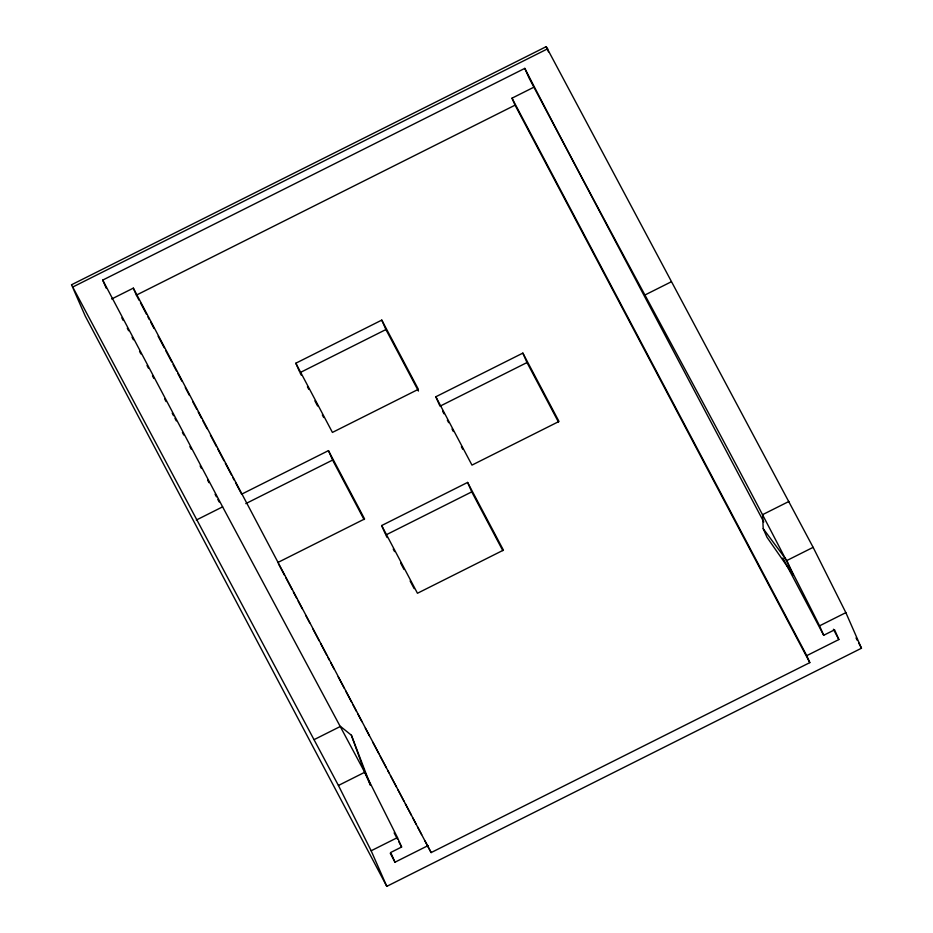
<?xml version="1.0" encoding="UTF-8"?>
<svg xmlns="http://www.w3.org/2000/svg" width="933" height="933" viewBox="0 0 933 933"><rect width="100%" height="100%" fill="white"/><g stroke="black" fill="none" stroke-linecap="round" stroke-linejoin="round"><path stroke-width="1.4" d="M71.526 284.775L546.213 46.65L813.133 547.344L845.858 612.643L861.474 648.225L386.787 886.35L85.253 316.065L71.526 284.775L338.434 785.469L371.159 850.768L386.787 886.35M73.031 286.886L547.718 48.773M106.339 288.355L102.723 280.098L524.812 68.366C620.783 255.385 725.396 437.892 819.559 625.845L823.699 635.28L834.592 629.822L838.86 639.537L806.753 655.654L809.809 662.628L431.139 852.587L425.028 841.03M111.692 298.98L133.326 288.134L431.139 852.587M809.809 662.628L515.063 105.161L512.007 98.175L533.839 87.224M139.099 300.251L136.393 295.108L515.063 105.161M295.831 363.217L381.784 320.101L418.369 389.306L332.428 432.422L295.831 363.217L299.458 371.474M381.784 320.101L385.924 329.547L299.971 372.664L301.336 375.218M277.777 562.529L364.593 518.97L328.463 450.627L241.635 494.175L235.524 482.618M435.828 396.77L522.865 353.106L558.995 421.459L471.97 465.112L435.828 396.77L439.455 405.027M196.303 520.054L222.614 506.852L364.733 772.267L397.47 837.577L401.61 847.012L390.717 852.482L394.986 862.197L428.072 845.601M644.691 295.12L671.002 281.929M245.787 503.622L332.603 460.062L328.463 450.627M439.979 406.205L527.005 362.552L522.865 353.106M381.655 525.547L467.608 482.431L503.412 550.143L417.459 593.26L381.655 525.547L385.282 533.804M467.608 482.431L471.748 491.878L385.807 534.994L387.148 537.548M314.176 739.601L340.487 726.399L351.391 735.227L370.518 785.236M788.875 501.476L762.576 514.666L763.206 528.649L766.973 537.233L793.097 574.845L786.822 560.535L763.206 528.649M338.434 785.469L364.733 772.267L351.391 735.227M786.822 560.535L813.133 547.344M371.159 850.768L397.47 837.577M819.559 625.845L845.858 612.643M856.028 637.927L857.392 640.505M858.757 643.082L861.474 648.225M833.414 629.239L838.86 639.537M789.738 568.465L793.097 574.845M763.8 521.979L528.953 77.812L524.812 68.366M782.857 558.027L823.699 635.28M512.007 98.175L806.753 655.654M527.005 362.552L558.459 422.043M442.65 411.266L443.991 413.797M447.339 420.13L448.68 422.661M452.027 428.982L453.356 431.512M461.392 446.709L462.733 449.239M385.924 329.547L418.451 391.055M471.748 491.878L502.817 550.645M307.435 386.752L308.788 389.318M314.887 400.852L317.593 405.983M322.34 414.952L323.693 417.517M393.236 549.036L394.589 551.601M400.665 563.089L404.036 569.48M410.123 580.979L414.17 588.641M332.603 460.062L364.057 519.553M140.463 302.817L146.574 314.374M147.927 316.94L149.292 319.518M150.645 322.083L154.038 328.498M158.12 336.207L164.231 347.764M165.584 350.341L171.695 361.899M173.06 364.465L176.454 370.891M177.806 373.457L181.888 381.154M185.282 387.58L189.352 395.289M192.746 401.703L196.828 409.412M198.181 411.978L201.575 418.404M202.939 420.97L207.009 428.679M210.403 435.105L216.514 446.662M217.867 449.228L223.978 460.785M225.343 463.351L231.454 474.909M232.807 477.486L234.171 480.052M278.454 563.812L284.565 575.358M285.918 577.924L292.029 589.481M293.382 592.047L296.776 598.461M298.128 601.027L302.21 608.736M305.604 615.15L309.674 622.847M313.068 629.262L319.168 640.819M320.532 643.385L326.632 654.931M327.996 657.497L329.349 660.074M330.702 662.64L334.096 669.054M338.166 676.752L344.277 688.309M345.63 690.875L351.741 702.421M353.094 704.986L356.488 711.401M357.852 713.978L361.922 721.675M365.316 728.09L369.386 735.787M372.78 742.213L378.88 753.759M380.244 756.325L386.355 767.882M387.708 770.448L389.061 773.014M390.426 775.58L396.525 787.125M397.89 789.691L403.989 801.249M405.354 803.814L411.453 815.36M412.818 817.926L416.211 824.352M417.564 826.918L421.634 834.615M102.723 280.098L222.614 506.852M121.838 317.861L123.203 320.439M127.285 328.159L128.649 330.737M132.043 337.175L133.407 339.752M139.542 351.344L140.895 353.91M147.029 365.503L148.382 368.08M152.476 375.801L153.828 378.378M164.721 398.974L166.086 401.552M172.208 413.132L173.573 415.71M174.938 418.287L176.29 420.865M182.425 432.446L183.778 435.023M189.912 446.615L191.265 449.181M200.117 465.929L201.481 468.494M207.604 480.087L208.969 482.664M215.091 494.245L216.456 496.822M217.821 499.4L219.185 501.977M394.123 832.854L397.528 839.292M398.892 841.869L401.61 847.012M390.227 853.194L394.986 862.197M546.213 46.65L548.511 51.863M364.733 772.267L370.448 785.271M133.326 288.134L136.393 295.108"/></g></svg>
